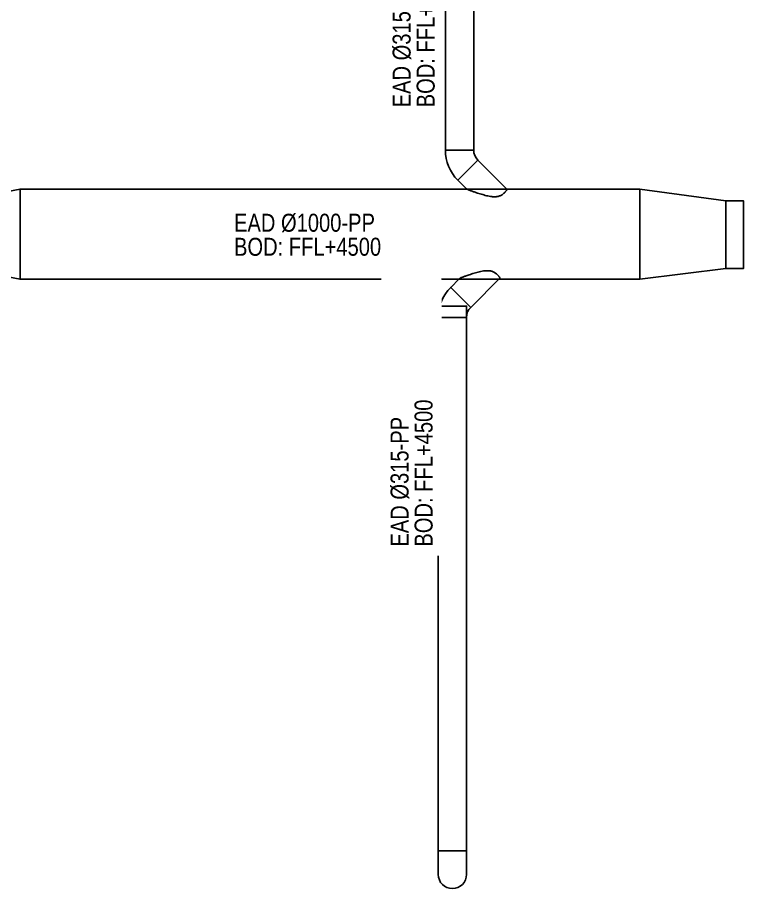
# Model space of a CAD drawing. Header units: millimetres. Extents: x -22441 to 51020, y -26401 to 84849.
# Drawn here: x 33881 to 41944, y 47226 to 56901 of the extents above; entities that cross this region are included whole.
import ezdxf

# ---------------------------------------------------------------- set-up
doc = ezdxf.new("R2010")
doc.units = ezdxf.units.MM
doc.layers.add('SEAS-CCL-EQUIP-TXT', color=7, linetype='Continuous')
doc.layers.add('TKS-PEA', color=6, linetype='Continuous')
doc.styles.add('Seas-Arial', font='arial.ttf', dxfattribs={"width": 0.9})

msp = doc.modelspace()

# ---------------------------------------------------------------- linework, layer by layer
at = {"layer": 'TKS-PEA'}
for points in [[(38632.3, 55428.3), (38947.3, 55428.3), (38947.3, 57677.3), (38632.3, 57677.3)], [(32324.6, 54293.3), (33909.4, 53993.9), (33909.4, 54993.9), (32324.4, 54694.4), (32324.6, 54293.3)], [(40790.4, 54993.9), (40790.4, 53993.9), (33909.4, 53993.9), (33909.4, 54993.9)], [(41745.3, 54863.1), (40790.4, 54993.9), (40790.4, 53993.9), (41745.3, 54114.3), (41745.3, 54863.1)], [(41745.3, 54863.1), (41943.8, 54863.1), (41943.8, 54114.3), (41745.3, 54114.3)], [(38553, 53695.8), (38868, 53695.8), (38868, 47645.6), (38553, 47645.6)]]:
    msp.add_lwpolyline(points, close=True, dxfattribs=at)
for points in [[(38947.3, 55428.3), (38632.3, 55428.3, 0.198912), (38770.7, 55094.2), (38993.5, 55317, -0.198912), (38947.3, 55428.3)], [(38868, 53569.4), (38553, 53569.4, -0.198912), (38691.4, 53903.5), (38914.1, 53680.8, 0.198912), (38868, 53569.4)]]:
    msp.add_lwpolyline(points, format="xyb", close=True, dxfattribs=at)
for points in [[(39311.6, 54998.9), (38993.5, 55317), (38770.7, 55094.2), (38866.3, 54998.7)], [(39320, 54990.4), (39311.6, 54998.9)], [(39240.7, 54007.4), (38914.1, 53680.8), (38691.4, 53903.5), (38786.9, 53999)], [(38553.1, 47382.4), (38553, 47644.6), (38868, 47644.6), (38868.2, 47382.5)]]:
    msp.add_lwpolyline(points, dxfattribs=at)
msp.add_arc((38710.6, 47383.5), 157.6, 180.31534, 359.72402, dxfattribs=at)
for points in [[(38866.1, 54998.9), (38867, 54998.3), (38867, 54998.3), (38890.4, 54985.2), (38892.4, 54984.5), (38897.9, 54982.5), (38901.9, 54981.1), (38910.8, 54977.9), (38915.6, 54976.2), (38925.8, 54972.6), (38931.1, 54970.7), (38941.9, 54966.9), (38947.3, 54965.1), (38960.6, 54960.5), (38968.9, 54957.6), (38986.3, 54951.9), (38995.2, 54948.9), (39013.5, 54943.1), (39022.9, 54940.2), (39041.9, 54934.5), (39051.6, 54931.7), (39071.1, 54926.4), (39080.9, 54923.8), (39100.6, 54919.2), (39110.5, 54917.1), (39130.3, 54913.4), (39140.1, 54911.9), (39154.9, 54910.3), (39159.8, 54909.9), (39169.5, 54909.3), (39174.4, 54909.1), (39184.6, 54909.1), (39190, 54909.3), (39200.9, 54910.2), (39206.3, 54910.9), (39217.1, 54912.9), (39222.4, 54914.2), (39232.6, 54917.3), (39237.6, 54919.2), (39247.1, 54923.4), (39251.6, 54925.7), (39260.2, 54930.7), (39264.3, 54933.4), (39271.9, 54938.9), (39275.4, 54941.7), (39281.9, 54947.3), (39284.9, 54950.1), (39290.2, 54955.3), (39292.7, 54957.8), (39297.2, 54962.7), (39299.4, 54965), (39303.3, 54969.5), (39305.1, 54971.7), (39308.4, 54975.6), (39309.8, 54977.4), (39312.4, 54980.7), (39313.5, 54982.2), (39315.4, 54984.7), (39316.2, 54985.7), (39317.5, 54987.4), (39317.9, 54988), (39318.5, 54988.8), (39320, 54990.4), (39320, 54990.4)], [(38786.8, 53998.9), (38787.7, 53999.4), (38787.7, 53999.4), (38811.1, 54012.5), (38813.1, 54013.2), (38818.6, 54015.2), (38822.6, 54016.7), (38831.5, 54019.8), (38836.3, 54021.6), (38846.5, 54025.2), (38851.8, 54027.1), (38862.5, 54030.8), (38868, 54032.7), (38881.2, 54037.2), (38889.6, 54040.1), (38906.9, 54045.9), (38915.9, 54048.8), (38934.2, 54054.6), (38943.6, 54057.5), (38962.6, 54063.2), (38972.3, 54066), (38991.8, 54071.4), (39001.6, 54073.9), (39021.3, 54078.6), (39031.2, 54080.7), (39051, 54084.3), (39060.8, 54085.8), (39075.5, 54087.4), (39080.4, 54087.9), (39090.2, 54088.5), (39095.1, 54088.6), (39105.3, 54088.6), (39110.7, 54088.4), (39121.6, 54087.5), (39127, 54086.8), (39137.8, 54084.9), (39143, 54083.6), (39153.3, 54080.4), (39158.3, 54078.6), (39167.8, 54074.4), (39172.3, 54072), (39180.9, 54067), (39185, 54064.3), (39192.5, 54058.8), (39196.1, 54056), (39202.6, 54050.4), (39205.6, 54047.6), (39210.9, 54042.4), (39213.4, 54039.9), (39217.9, 54035.1), (39220.1, 54032.7), (39224, 54028.2), (39225.8, 54026.1), (39229, 54022.1), (39230.5, 54020.3), (39233.1, 54017), (39234.2, 54015.6), (39236.1, 54013.1), (39236.9, 54012), (39238.2, 54010.3), (39238.6, 54009.7), (39239.2, 54008.9), (39240.7, 54007.4), (39240.7, 54007.4)]]:
    msp.add_open_spline(points, degree=3, knots=[142.856445, 142.856445, 142.856445, 142.856445, 142.973619, 142.973619, 147.14668, 147.14668, 154.167523, 154.167523, 161.188365, 161.188365, 168.209208, 168.209208, 175.230051, 175.230051, 185.939904, 185.939904, 196.649757, 196.649757, 207.35961, 207.35961, 218.069463, 218.069463, 228.779316, 228.779316, 239.489169, 239.489169, 250.199022, 250.199022, 255.553948, 255.553948, 260.908875, 260.908875, 266.774579, 266.774579, 272.640284, 272.640284, 278.505988, 278.505988, 284.371693, 284.371693, 290.237397, 290.237397, 296.103101, 296.103101, 301.968806, 301.968806, 307.83451, 307.83451, 313.349686, 313.349686, 318.864862, 318.864862, 324.380038, 324.380038, 329.895214, 329.895214, 335.41039, 335.41039, 340.925565, 340.925565, 346.440741, 346.440741, 351.955917, 351.955917, 351.955917, 351.955917], dxfattribs=at)

# ---------------------------------------------------------------- next in the draw order: texts
at = {"layer": 'SEAS-CCL-EQUIP-TXT', "char_height": 200, "width": 2948.251, "attachment_point": 1, "line_spacing_factor": 0.8, "style": 'Seas-Arial', "bg_fill": 2}
for s, insert, rotation in [('\\pxql;{\\W0.8;EAD %%c315-PP\\PBOD: FFL+4500}', (38046.9, 55902.7), 90.02818), ('\\pxql;{\\W0.8;EAD %%c1000-PP\\PBOD: FFL+4500}', (36285.5, 54720.5), 0.02818), ('\\pxql;{\\W0.8;EAD %%c315-PP\\PBOD: FFL+4500}', (38024.3, 51023.7), 90.02818)]:
    msp.add_mtext(s, dxfattribs=dict(at, insert=insert, rotation=rotation))

doc.saveas('drawing.dxf')
